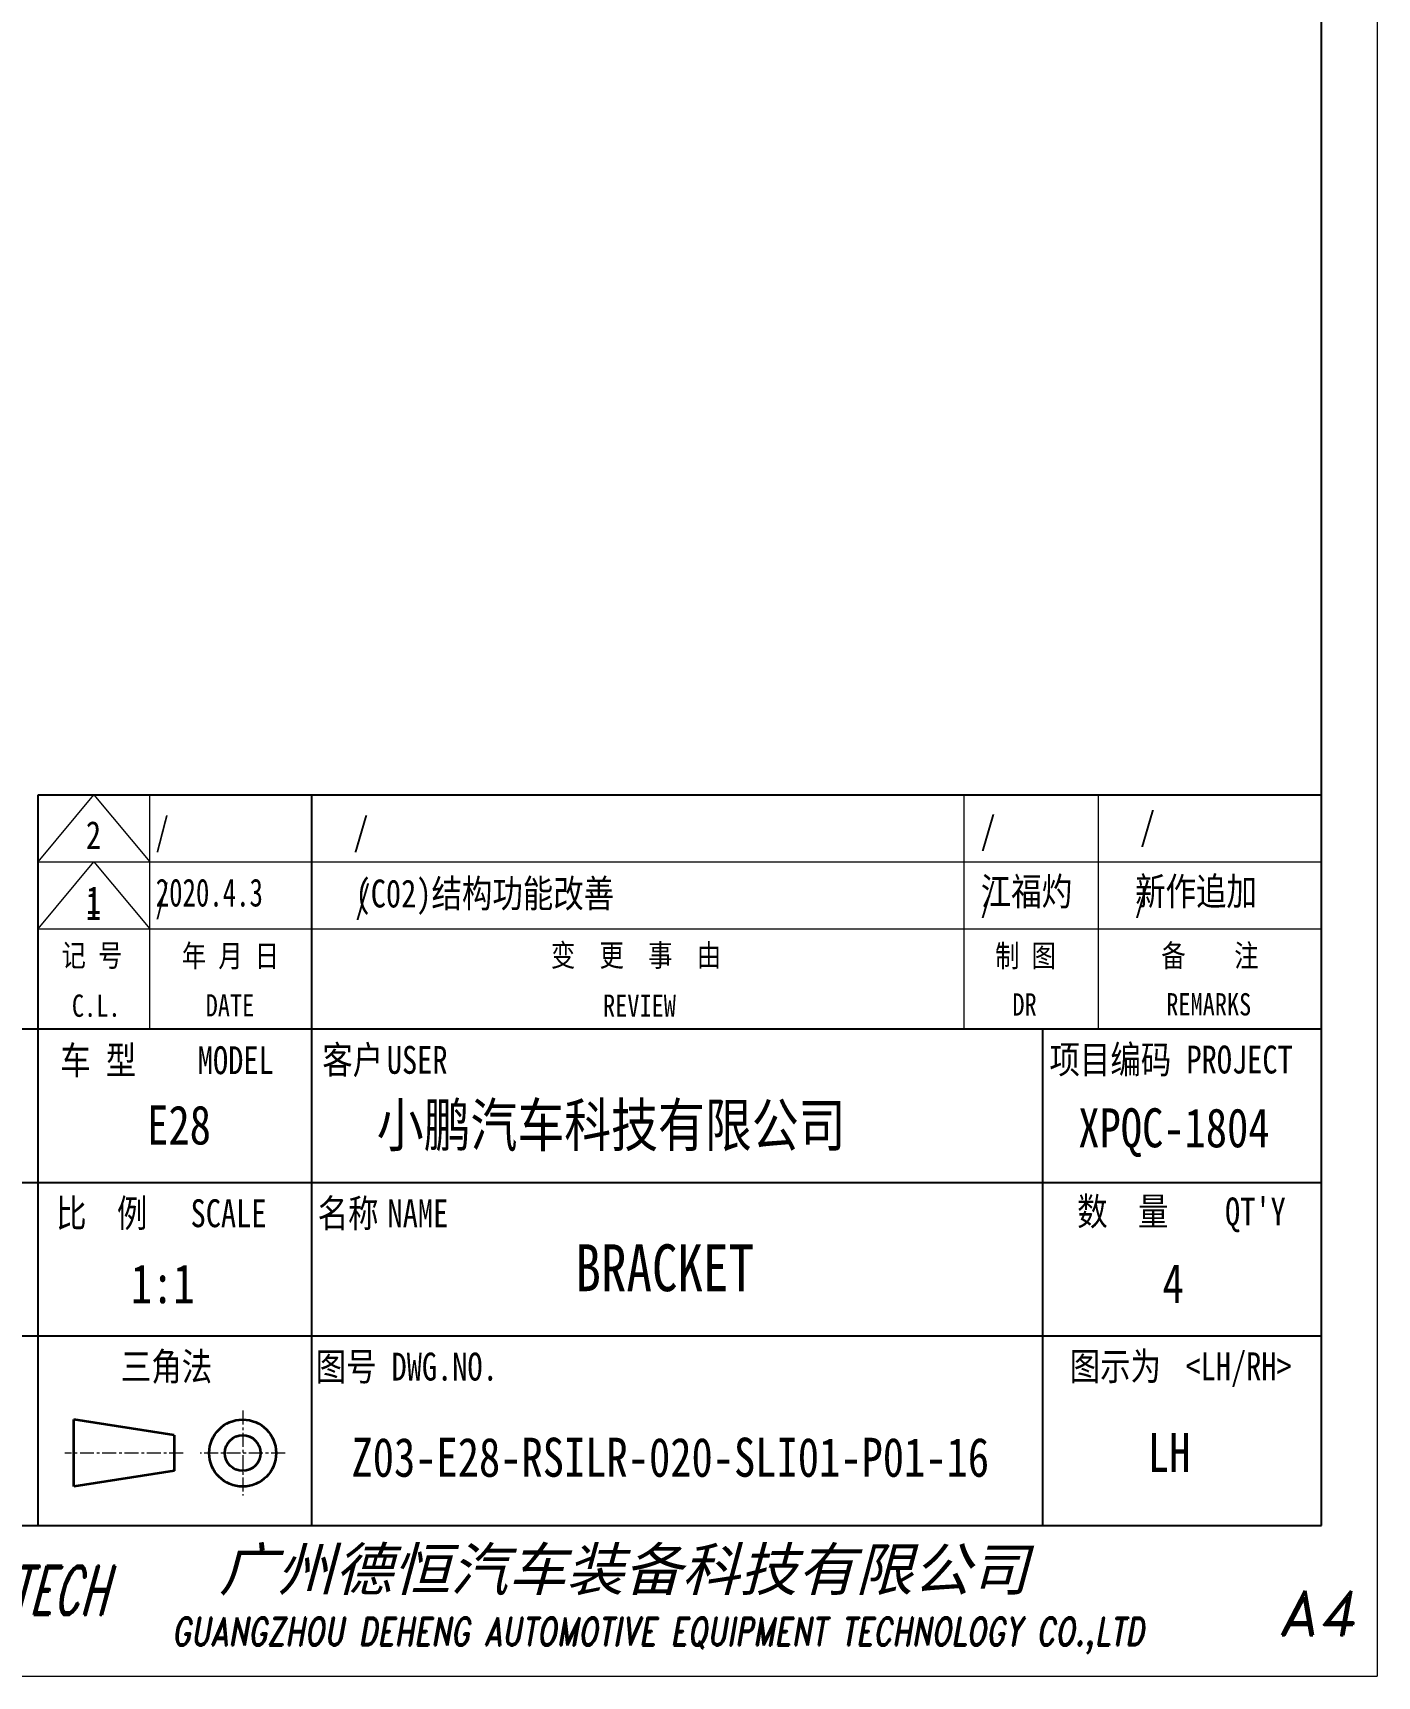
# Model space of a CAD drawing. Header units: millimetres. Extents: x 1333 to 38145, y -10860 to -6161.
# Drawn here: x 23460.7 to 23581.1, y -6652.3 to -6504.9 of the extents above; entities that cross this region are included whole.
import ezdxf
from ezdxf.enums import TextEntityAlignment as Align

# ---------------------------------------------------------------- set-up
doc = ezdxf.new("R2010")
doc.units = ezdxf.units.MM
doc.header["$LTSCALE"] = 0.5
doc.linetypes.add('AM_ISO08W050x2', pattern=[9, 6, -0.75, 1.5, -0.75])
doc.linetypes.add('CENTER', pattern=[2, 1.25, -0.25, 0.25, -0.25])
doc.layers.add('中心线', color=2, linetype='AM_ISO08W050x2', lineweight=18)
doc.layers.add('图框', color=7, linetype='Continuous', lineweight=18)
for name, color, linetype in [('图\\M+19E79\\M+195B6\\M+18E9A', 7, 'Continuous'), ('图号', 7, 'Continuous'), ('图名', 7, 'Continuous'), ('数量', 7, 'Continuous'), ('车型', 7, 'Continuous')]:
    doc.layers.add(name, color=color, linetype=linetype)
doc.layers.add('打印-禁用', color=7, linetype='Continuous', lineweight=15, plot=False)
doc.styles.add('STYLE1', font='')
doc.styles.add('国标', font='simfang.ttf', dxfattribs={"width": 0.8})
doc.styles.add('标题\\M+18E9A', font='romand.shx', dxfattribs={"oblique": 10, "bigfont": 'bigfont.shx'})
doc.styles.get('STYLE1').set_extended_font_data('SimSun')

# ---------------------------------------------------------------- blocks, each defined once
blk = doc.blocks.new('GZDEH零件A4图框V01版')
at = {"layer": '中心线', "color": 1, "linetype": 'CENTER', "lineweight": 5, "ltscale": 2}
for p, q in [((108.33, 23.8), (108.33, 16.2)), ((103, 20), (92.4, 20)), ((112.13, 20), (104.53, 20))]:
    blk.add_line(p, q, dxfattribs=at)
at = {"layer": '图\\M+19E79\\M+195B6\\M+18E9A', "linetype": 'Continuous'}
for p, q in [((205, 13.5), (205, 292)), ((205, 13.5), (205, 97)), ((90, 79), (205, 79)), ((90, 13.5), (90, 79)), ((25, 13.5), (205, 13.5))]:
    blk.add_line(p, q, dxfattribs=at)
at = {"layer": '图\\M+19E79\\M+195B6\\M+18E9A', "color": 9}
for p, q in [((114.5, 79), (114.5, 13.5)), ((205, 58), (25, 58)), ((114.5, 58), (114.5, 13.5)), ((180, 58), (180, 13.5)), ((25, 44.25), (205, 44.25)), ((25, 30.5), (205, 30.5))]:
    blk.add_line(p, q, dxfattribs=at)
at = {"layer": '图框', "color": 9}
for p, q in [((90, 73), (95, 79)), ((95, 79), (100, 73)), ((100, 58), (100, 79)), ((173, 58), (173, 79)), ((185, 79), (185, 58)), ((90, 73), (205, 73)), ((90, 67), (95, 73)), ((95, 73), (100, 67)), ((90, 67), (205, 67))]:
    blk.add_line(p, q, dxfattribs=at)
at = {"layer": '图框', "color": 2, "linetype": 'ByBlock', "lineweight": 35}
for p, q in [((102.2, 21.6), (93.2, 23)), ((93.2, 17), (93.2, 23)), ((102.2, 21.6), (102.2, 18.4)), ((102.2, 18.4), (93.2, 17))]:
    blk.add_line(p, q, dxfattribs=at)
for radius in [3, 1.6]:
    blk.add_circle((108.33, 20), radius, dxfattribs=at)
at = {"layer": '打印-禁用', "linetype": 'Continuous'}
for p in [(210, 297), (0, 0)]:
    blk.add_line(p, (210, 0), dxfattribs=at)
at = {"layer": '图\\M+19E79\\M+195B6\\M+18E9A', "color": 9, "style": '国标', "width": 0.8}
for s, p in [('车 型', (95.38, 55.27)), ('MODEL', (107.71, 55.22))]:
    blk.add_text(s, height=2.5, dxfattribs=at).set_placement(p, align=Align.MIDDLE)
for s, p in [('客户', (118.19, 54)), ('USER', (123.97, 54))]:
    blk.add_text(s, height=2.5, dxfattribs=at).set_placement(p, align=Align.CENTER)
for s, p in [('项目编码 PROJECT', (180.64, 54.03)), ('比  例\u3000', (91.61, 40.25)), ('SCALE', (103.66, 40.25)), ('名称\u3000', (115.05, 40.25)), ('NAME', (121.31, 40.25)), ('数  量', (183.12, 40.41)), ("QT'Y ", (196.37, 40.41)), ('三角法', (97.41, 26.5)), ('图号', (114.87, 26.5)), ('DWG.NO.', (121.67, 26.5)), ('图示为', (182.45, 26.53)), ('<LH/RH>', (192.82, 26.53))]:
    blk.add_text(s, height=2.5, dxfattribs=at).set_placement(p)
at = {"layer": '图\\M+19E79\\M+195B6\\M+18E9A', "color": 7, "lineweight": -3, "style": 'STYLE1', "oblique": 15}
blk.add_text('广州德恒汽车装备科技有限公司', height=3.8, dxfattribs=at).set_placement((106.21, 7.68))
at = {"layer": '图\\M+19E79\\M+195B6\\M+18E9A', "color": 7, "style": '标题\\M+18E9A'}
for s, height, oblique, width, p in [('DEH-TECH', 4.4, 15, 0.6, (86.78, 7.69)), ('GUANGZHOU DEHENG AUTOMOTIVE EQUIPMENT TECHNOLOGY CO.,LTD ', 2.5, 10, 0.75, (146.18, 3.62))]:
    blk.add_text(s, height=height, dxfattribs=dict(at, oblique=oblique, width=width)).set_placement(p, align=Align.MIDDLE)
at = {"layer": '图\\M+19E79\\M+195B6\\M+18E9A', "color": 7, "style": '标题\\M+18E9A', "oblique": 10}
blk.add_text('A4', height=4, dxfattribs=at).set_placement((204.57, 5.66), align=Align.MIDDLE)
at = {"layer": '图框', "color": 9, "style": '国标', "width": 0.8}
for s, p in [('记 号', (94.82, 63.62)), ('年 月 日', (107.24, 63.57)), ('变  更  事  由', (143.58, 63.63)), ('C.L.', (95.2, 59.11)), ('DATE', (107.19, 59.14)), ('REVIEW', (143.89, 59.11))]:
    blk.add_text(s, height=2, dxfattribs=at).set_placement(p, align=Align.CENTER)
for s, p in [('制 图', (178.49, 64.61)), ('备    注', (195.02, 64.64)), ('DR', (178.4, 60.22)), ('REMARKS', (194.91, 60.23))]:
    blk.add_text(s, height=2, dxfattribs=at).set_placement(p, align=Align.MIDDLE)
blk = doc.blocks.new('DEH A4')
at = {"layer": '图框'}
blk.add_blockref('GZDEH零件A4图框V01版', (0, 0), dxfattribs=at)

msp = doc.modelspace()

# ---------------------------------------------------------------- block references
at = {"layer": '图框'}
msp.add_blockref('DEH A4', (23371.138, -6652.257), dxfattribs=at)

# ---------------------------------------------------------------- texts
at = {"layer": '图\\M+19E79\\M+195B6\\M+18E9A', "color": 3, "style": '国标'}
for s, height, width, p in [('/', 2.5, 0.8, (23545.588, -6577.686)), ('/', 2.5, 0.8, (23559.883, -6577.315)), ('2', 2.5, 0.8, (23465.415, -6578.101)), ('/', 2.5, 0.705904, (23471.648, -6577.785)), ('/', 2.5, 0.8, (23489.383, -6577.785)), ('2020.4.3', 2.5, 0.705904, (23471.677, -6583.258)), ('(C02)结构功能改善', 2.5, 0.8, (23489.584, -6583.342)), ('江福灼', 2.5, 0.8, (23545.617, -6583.159)), ('新作追加', 2.5, 0.8, (23559.449, -6583.148)), ('1', 2.5, 0.8, (23465.405, -6584.461)), ('1', 2.5, 0.8, (23465.405, -6584.461)), ('1', 2.5, 0.8, (23465.434, -6583.934)), ('/', 2.5, 0.705904, (23471.648, -6583.785)), ('/', 2.5, 0.705904, (23471.648, -6583.785)), ('/', 2.5, 0.8, (23489.555, -6583.87)), ('/', 2.5, 0.8, (23489.555, -6583.87)), ('/', 2.5, 0.8, (23545.588, -6583.686)), ('/', 2.5, 0.8, (23545.588, -6583.686)), ('/', 2.5, 0.8, (23559.419, -6583.675)), ('/', 2.5, 0.8, (23559.419, -6583.675)), ('小鹏汽车科技有限公司', 3.85, 0.8, (23491.483, -6604.776)), ('XPQC-1804', 3.5, 0.8, (23554.355, -6604.847)), ('1:1', 3.5, 0.8, (23469.438, -6618.824)), ('LH', 3.5, 0.8, (23560.597, -6633.957))]:
    msp.add_text(s, height=height, dxfattribs=dict(at, width=width)).set_placement(p)
at = {"layer": '图号', "color": 3, "style": '国标', "width": 0.8}
msp.add_text('Z03-E28-RSILR-020-SLI01-P01-16', height=3.5, dxfattribs=at).set_placement((23489.217, -6634.384))
at = {"layer": '图名', "color": 3, "style": '国标', "width": 0.8}
msp.add_text('BRACKET', height=4.2, dxfattribs=at).set_placement((23517.29, -6617.744), align=Align.CENTER)
at = {"layer": '数量', "color": 3, "style": '国标', "width": 0.8}
msp.add_text('4', height=3.5, dxfattribs=at).set_placement((23562.856, -6618.809), align=Align.CENTER)
at = {"layer": '车型', "color": 3, "style": '国标', "width": 0.8}
msp.add_text('E28', height=3.5, dxfattribs=at).set_placement((23473.767, -6604.595), align=Align.CENTER)

doc.saveas('drawing.dxf')
